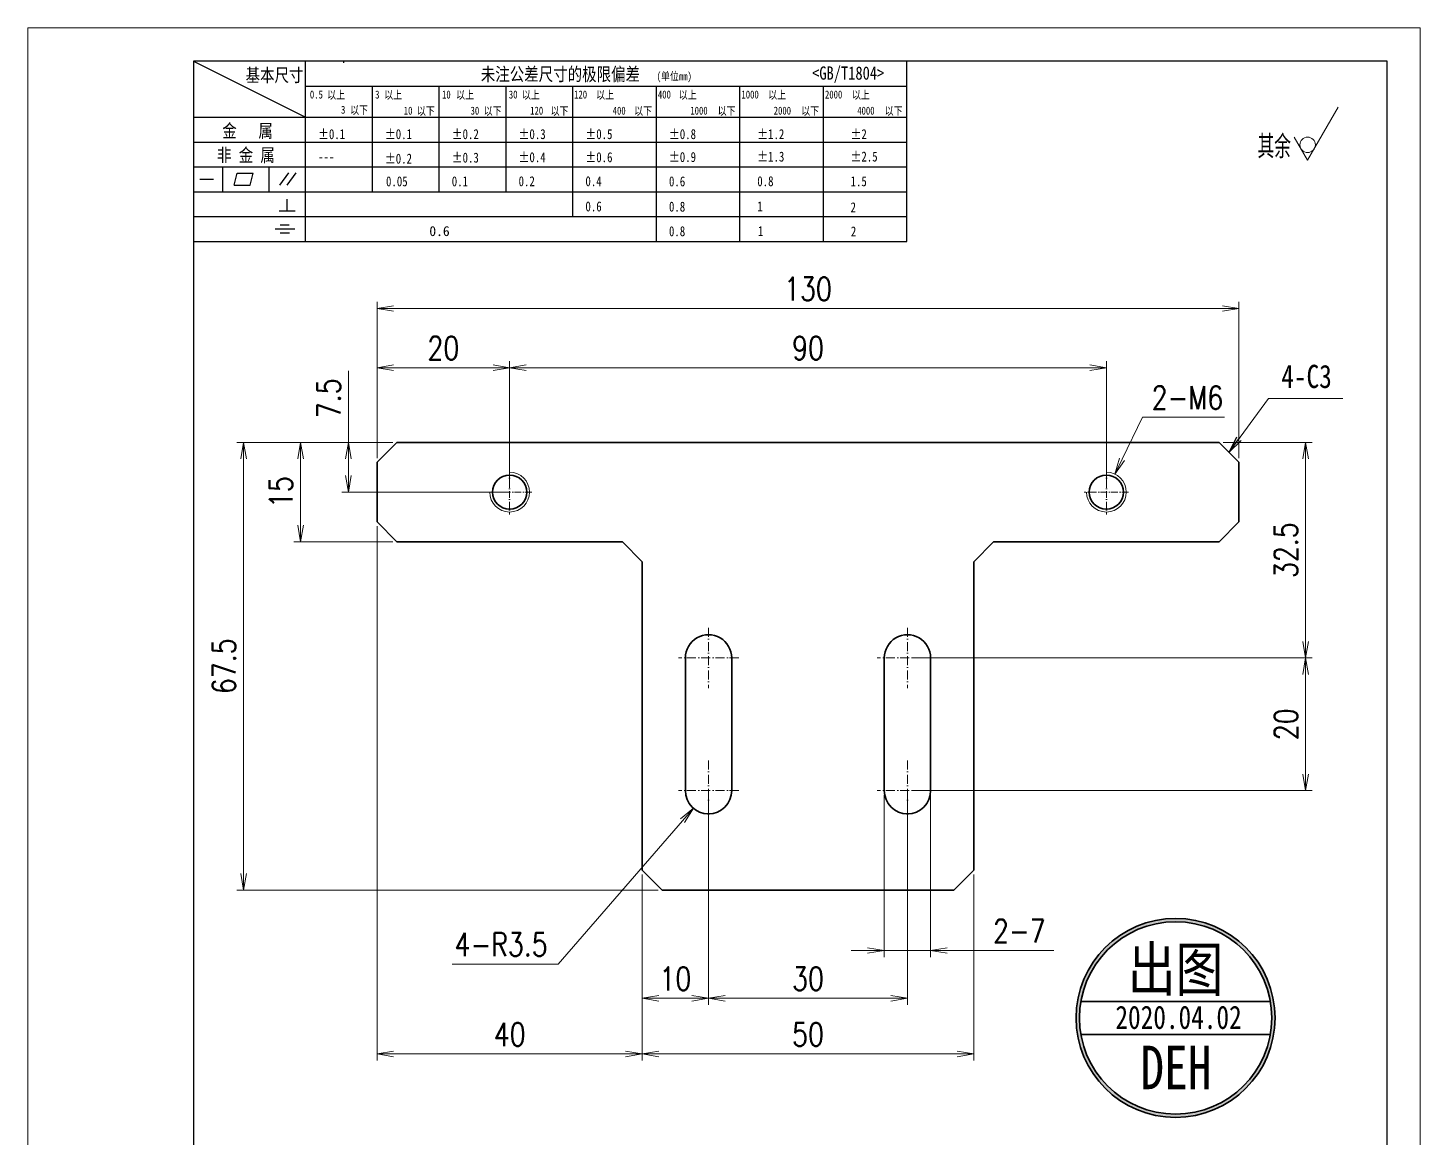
# Model space of a CAD drawing. Header units: millimetres. Extents: x 1333 to 190452, y -42879 to -5704.
# Drawn here: x 173174.2 to 173384.2, y -22706.4 to -22539.1 of the extents above; entities that cross this region are included whole.
import ezdxf
from ezdxf.enums import TextEntityAlignment as Align

# ---------------------------------------------------------------- set-up
doc = ezdxf.new("R2010")
doc.units = ezdxf.units.MM
doc.header["$LTSCALE"] = 0.5
for name, pattern in [('AM_ISO08W050x2', [9, 6, -0.75, 1.5, -0.75]), ('DASHDOT', [18.5, 12, -3, 0.5, -3]), ('DOT2', [0.125, 0, -0.125])]:
    doc.linetypes.add(name, pattern=pattern)
for name, color, linetype, lineweight in [('中心线', 2, 'AM_ISO08W050x2', 18), ('印章专用-出图', 1, 'Continuous', 80), ('图框', 7, 'Continuous', 18), ('标注线', 3, 'Continuous', 18)]:
    doc.layers.add(name, color=color, linetype=linetype, lineweight=lineweight)
doc.layers.add('图\\M+19E79\\M+195B6\\M+18E9A', color=7, linetype='Continuous')
doc.layers.add('车型', color=7, linetype='Continuous')
doc.layers.add('打印-禁用', color=7, linetype='Continuous', lineweight=15, plot=False)
doc.styles.add('DIM', font='romans.shx', dxfattribs={"width": 0.8, "bigfont": 'bigfont.shx'})
doc.styles.add('国标', font='simfang.ttf', dxfattribs={"width": 0.8})
doc.styles.add('机械长仿宋', font='gbenor.shx', dxfattribs={"height": 1, "bigfont": 'gbcbig.shx'})
doc.dimstyles.new('DEH 1-1', dxfattribs={"dimtxt": 3.5, "dimasz": 2.5, "dimexe": 1, "dimexo": 0.625, "dimgap": 1.2, "dimtad": 1, "dimtoh": 1, "dimdsep": 46, "dimtxsty": 'DIM', "dimblk": 'OPEN', "dimcen": 0, "dimclrd": 8, "dimclre": 8, "dimclrt": 2, "dimazin": 2, "dimtfac": 0.5, "dimtmove": 0, "dimatfit": 3, "dimldrblk": 'OPEN', "dimfxl": 0, "dimtolj": 2, "dimlwd": 18, "dimlwe": 18, "dimarcsym": 0})
doc.dimstyles.new('DEH 1-1$0', dxfattribs={"dimtxt": 3.5, "dimasz": 2.5, "dimexe": 1, "dimexo": 0.625, "dimgap": 1.2, "dimtad": 1, "dimzin": 9, "dimdsep": 46, "dimtxsty": 'DIM', "dimblk": 'OPEN', "dimcen": 0, "dimclrd": 8, "dimclre": 8, "dimclrt": 2, "dimazin": 2, "dimtfac": 0.5, "dimtmove": 0, "dimatfit": 3, "dimldrblk": 'OPEN', "dimfxl": 0, "dimtolj": 2, "dimlwd": 18, "dimlwe": 18, "dimarcsym": 0})
doc.dimstyles.new('DEH 1-1$3', dxfattribs={"dimtxt": 3.5, "dimasz": 2.5, "dimexe": 1, "dimexo": 0.625, "dimgap": 1.2, "dimtad": 1, "dimtoh": 1, "dimdsep": 46, "dimtxsty": 'DIM', "dimblk": 'OPEN', "dimcen": 0, "dimclrd": 8, "dimclre": 8, "dimclrt": 2, "dimazin": 2, "dimtfac": 0.5, "dimtofl": 0, "dimtmove": 0, "dimatfit": 3, "dimldrblk": 'OPEN', "dimfxl": 0, "dimtolj": 2, "dimlwd": 18, "dimlwe": 18, "dimarcsym": 0})
doc.dimstyles.new('DEH 1-1$4', dxfattribs={"dimtxt": 3.5, "dimasz": 2.5, "dimexe": 1, "dimexo": 0.625, "dimgap": 1.2, "dimtad": 1, "dimtoh": 1, "dimdsep": 46, "dimtxsty": 'DIM', "dimblk": 'OPEN', "dimcen": 0, "dimclrd": 8, "dimclre": 8, "dimclrt": 2, "dimazin": 2, "dimtfac": 0.5, "dimtofl": 0, "dimtmove": 0, "dimatfit": 3, "dimldrblk": 'OPEN', "dimfxl": 0, "dimtolj": 2, "dimlwd": 18, "dimlwe": 18, "dimarcsym": 0})

# ---------------------------------------------------------------- blocks, each defined once
blk = doc.blocks.new('GZDEH零件A4图框V01版')
at = {"layer": '图\\M+19E79\\M+195B6\\M+18E9A', "linetype": 'Continuous'}
for p, q in [((25, 292), (25, 13.5)), ((205, 292), (25, 292)), ((205, 13.5), (205, 292))]:
    blk.add_line(p, q, dxfattribs=at)
at = {"layer": '图\\M+19E79\\M+195B6\\M+18E9A', "color": 9}
for p, q in [((25, 292), (41.88, 283.54)), ((41.88, 264.79), (41.88, 292)), ((47.66, 291.75), (47.66, 292)), ((132.6, 264.79), (132.6, 292)), ((41.88, 288.22), (132.6, 288.22)), ((51.96, 272.29), (51.96, 288.22)), ((62.04, 272.29), (62.04, 288.22)), ((72.12, 272.29), (72.12, 288.22)), ((82.2, 268.54), (82.2, 288.22)), ((94.8, 264.79), (94.8, 288.22)), ((107.4, 264.79), (107.4, 288.22)), ((120, 264.79), (120, 288.22)), ((25, 283.54), (132.6, 283.54)), ((25, 279.79), (132.6, 279.79)), ((25, 276.04), (132.6, 276.04)), ((29.43, 272.34), (29.43, 276.04)), ((36.42, 272.34), (36.42, 276.04)), ((38.03, 273.3), (39.36, 275.16)), ((39.11, 273.3), (40.45, 275.16)), ((25.94, 274.19), (28, 274.19)), ((31.1, 273.3), (31.58, 275.09)), ((31.1, 273.3), (33.51, 273.3)), ((31.58, 275.09), (33.99, 275.09)), ((33.51, 273.3), (33.99, 275.09)), ((25, 272.29), (132.6, 272.29)), ((39.09, 269.41), (39.09, 271.18)), ((37.93, 269.41), (40.32, 269.41)), ((25, 268.54), (132.6, 268.54)), ((38.08, 267.29), (39.43, 267.29)), ((25, 264.79), (132.6, 264.79)), ((37.3, 266.69), (40.28, 266.69)), ((38.08, 266.09), (39.44, 266.09))]:
    blk.add_line(p, q, dxfattribs=at)
at = {"layer": '打印-禁用', "linetype": 'Continuous'}
for p, q in [((0, 297), (0, 0)), ((210, 297), (0, 297)), ((210, 297), (210, 0))]:
    blk.add_line(p, q, dxfattribs=at)
at = {"layer": '图\\M+19E79\\M+195B6\\M+18E9A', "color": 9, "style": '国标', "width": 0.8}
for s, height, p in [('基本尺寸', 2, (32.84, 288.88)), ('未注公差尺寸的极限偏差', 2, (68.32, 289.02)), ('<GB/T1804>', 2, (118.29, 289.19)), ('30', 1.2, (72.55, 286.35)), ('金   属', 2, (29.33, 280.48)), ('±0.1', 1.5, (43.78, 280.23)), ('±0.1', 1.5, (53.86, 280.23)), ('±0.2', 1.5, (63.94, 280.23)), ('±0.3', 1.5, (74.02, 280.23)), ('±0.5', 1.5, (84.1, 280.23)), ('±0.8', 1.5, (96.7, 280.23)), ('±1.2', 1.5, (110.02, 280.23)), ('±2', 1.5, (124.09, 280.23)), ('非 金 属', 2, (28.53, 276.82)), ('---', 1.5, (43.78, 276.81)), ('±0.2', 1.5, (53.86, 276.54)), ('±0.3', 1.5, (63.94, 276.69)), ('±0.4', 1.5, (74.02, 276.75)), ('±0.6', 1.5, (84.1, 276.75)), ('±0.9', 1.5, (96.7, 276.78)), ('±1.3', 1.5, (110.02, 276.84)), ('±2.5', 1.5, (124.09, 276.85)), ('0.1', 1.5, (63.94, 273.12)), ('0.2', 1.5, (74.02, 273.13)), ('0.4', 1.5, (84.1, 273.13)), ('0.6', 1.5, (96.7, 273.11)), ('0.8', 1.5, (110.02, 273.13)), ('1.5', 1.5, (124.09, 273.12)), ('0.6', 1.5, (84.1, 269.33)), ('0.8', 1.5, (96.7, 269.3)), ('1', 1.5, (110.02, 269.34)), ('2', 1.5, (124.09, 269.2)), ('0.8', 1.5, (96.7, 265.59)), ('1', 1.5, (110.1, 265.6)), ('2', 1.5, (124.13, 265.57))]:
    blk.add_text(s, height=height, dxfattribs=at).set_placement(p)
at = {"layer": '图\\M+19E79\\M+195B6\\M+18E9A', "color": 9, "lineweight": 15, "style": '国标', "width": 0.8}
for s, p in [('0.5', (42.54, 286.35)), ('以上', (45.15, 286.3)), ('3', (52.39, 286.35)), ('以上', (53.76, 286.3)), ('10', (62.47, 286.35)), ('以上', (64.6, 286.3)), ('以上', (74.53, 286.3)), ('120', (82.39, 286.35)), ('以上', (85.72, 286.3)), ('400', (95.03, 286.35)), ('以上', (98.19, 286.3)), ('1000', (107.63, 286.35)), ('以上', (111.67, 286.3)), ('2000', (120.23, 286.35)), ('以上', (124.31, 286.3)), ('3', (47.24, 284.06)), ('以下', (48.61, 284.01)), ('10', (56.7, 283.92)), ('以下', (58.69, 283.87)), ('30', (66.78, 283.92)), ('以下', (68.77, 283.87)), ('120', (75.77, 283.92)), ('以下', (78.85, 283.87)), ('400', (88.21, 283.92)), ('以下', (91.45, 283.87)), ('1000', (99.92, 283.92)), ('以下', (104.05, 283.87)), ('2000', (112.5, 283.92)), ('以下', (116.65, 283.87)), ('4000', (125.1, 283.92)), ('以下', (129.25, 283.87))]:
    blk.add_text(s, height=1.2, dxfattribs=at).set_placement(p)
at = {"layer": '图\\M+19E79\\M+195B6\\M+18E9A', "color": 9, "lineweight": 13, "style": '国标'}
blk.add_text('0.6', height=1.5, dxfattribs=at).set_placement((60.56, 265.61))
at = {"layer": '图\\M+19E79\\M+195B6\\M+18E9A', "color": 9, "lineweight": 15, "insert": (94.85, 290.31), "char_height": 1.2, "width": 8.7957, "attachment_point": 1, "style": '国标'}
blk.add_mtext('(单位mm)', dxfattribs=at)
at = {"layer": '图\\M+19E79\\M+195B6\\M+18E9A', "color": 9, "insert": (54.02, 273.09), "char_height": 1.5, "attachment_point": 7, "style": '国标'}
blk.add_mtext_dynamic_manual_height_columns('0.05', width=5.1982, gutter_width=12.5, heights=[0], dxfattribs=at)
blk = doc.blocks.new('DEH A4')
at = {"layer": '图框'}
blk.add_blockref('GZDEH零件A4图框V01版', (0, 0), dxfattribs=at)
blk = doc.blocks.new('FINISHER_NON')
at = {"layer": '标注线'}
for p, q in [((0, 0), (4.62, 8)), ((-2.02, 3.5), (0, 0))]:
    blk.add_line(p, q, dxfattribs=at)
blk.add_circle((0, 2.33), 1.17, dxfattribs=at)
blk = doc.blocks.new('其余不去材料')
at = {"layer": '标注线'}
blk.add_blockref('FINISHER_NON', (0, 0), dxfattribs=at)
at = {"layer": '标注线', "color": 7, "linetype": 'DOT2', "style": '机械长仿宋'}
blk.add_text('其余', height=3.5, dxfattribs=at).set_placement((-7.56, 0.3))
blk = doc.blocks.new('_Open')
at = {"color": 0, "linetype": 'ByBlock', "lineweight": -2}
for p, q in [((-1, 0.167), (0, 0)), ((-1, -0.167), (0, 0)), ((0, 0), (-1, 0))]:
    blk.add_line(p, q, dxfattribs=at)
blk = doc.blocks.new('*D453')
at = {"layer": 'Defpoints', "color": 0, "transparency": 16777216}
for p in [(173356.9, -22581.43), (173226.9, -22604.62), (173356.9, -22604.62)]:
    blk.add_point(p, dxfattribs=at)
at = {"layer": '标注线', "color": 8, "lineweight": 18, "transparency": 16777216}
for p, q in [((173226.9, -22603.99), (173226.9, -22580.43)), ((173356.9, -22603.99), (173356.9, -22580.43)), ((173229.4, -22581.43), (173354.4, -22581.43))]:
    blk.add_line(p, q, dxfattribs=at)
at = {"layer": '标注线', "color": 8, "lineweight": 18, "transparency": 16777216, "xscale": 2.5, "yscale": 2.5, "zscale": 2.5, "rotation": 180}
blk.add_blockref('_Open', (173226.9, -22581.43), dxfattribs=at)
at = {"layer": '标注线', "color": 8, "lineweight": 18, "transparency": 16777216, "xscale": 2.5, "yscale": 2.5, "zscale": 2.5}
blk.add_blockref('_Open', (173356.9, -22581.43), dxfattribs=at)
at = {"layer": '标注线', "color": 2, "transparency": 16777216, "insert": (173291.9, -22578.48), "char_height": 3.5, "attachment_point": 5, "style": 'DIM'}
blk.add_mtext('\\A2;130', dxfattribs=at)
blk = doc.blocks.new('*D454')
at = {"layer": 'Defpoints', "color": 0, "transparency": 16777216}
for p in [(173226.9, -22590.36), (173226.9, -22604.62), (173246.9, -22609.12)]:
    blk.add_point(p, dxfattribs=at)
at = {"layer": '标注线', "color": 8, "lineweight": 18, "transparency": 16777216}
for p, q in [((173226.9, -22603.99), (173226.9, -22589.36)), ((173246.9, -22608.49), (173246.9, -22589.36)), ((173244.4, -22590.36), (173229.4, -22590.36))]:
    blk.add_line(p, q, dxfattribs=at)
at = {"layer": '标注线', "color": 8, "lineweight": 18, "transparency": 16777216, "xscale": 2.5, "yscale": 2.5, "zscale": 2.5, "rotation": 180}
blk.add_blockref('_Open', (173226.9, -22590.36), dxfattribs=at)
at = {"layer": '标注线', "color": 8, "lineweight": 18, "transparency": 16777216, "xscale": 2.5, "yscale": 2.5, "zscale": 2.5}
blk.add_blockref('_Open', (173246.9, -22590.36), dxfattribs=at)
at = {"layer": '标注线', "color": 2, "transparency": 16777216, "insert": (173236.9, -22587.41), "char_height": 3.5, "attachment_point": 5, "style": 'DIM'}
blk.add_mtext('\\A2;20', dxfattribs=at)
blk = doc.blocks.new('*D455')
at = {"layer": 'Defpoints', "color": 0, "transparency": 16777216}
for p in [(173336.9, -22590.36), (173246.9, -22609.12), (173336.9, -22609.12)]:
    blk.add_point(p, dxfattribs=at)
at = {"layer": '标注线', "color": 8, "lineweight": 18, "transparency": 16777216}
for p, q in [((173246.9, -22608.49), (173246.9, -22589.36)), ((173336.9, -22608.49), (173336.9, -22589.36)), ((173249.4, -22590.36), (173334.4, -22590.36))]:
    blk.add_line(p, q, dxfattribs=at)
at = {"layer": '标注线', "color": 8, "lineweight": 18, "transparency": 16777216, "xscale": 2.5, "yscale": 2.5, "zscale": 2.5, "rotation": 180}
blk.add_blockref('_Open', (173246.9, -22590.36), dxfattribs=at)
at = {"layer": '标注线', "color": 8, "lineweight": 18, "transparency": 16777216, "xscale": 2.5, "yscale": 2.5, "zscale": 2.5}
blk.add_blockref('_Open', (173336.9, -22590.36), dxfattribs=at)
at = {"layer": '标注线', "color": 2, "transparency": 16777216, "insert": (173291.9, -22587.41), "char_height": 3.5, "attachment_point": 5, "style": 'DIM'}
blk.add_mtext('\\A2;90', dxfattribs=at)
blk = doc.blocks.new('*D456')
at = {"layer": 'Defpoints', "color": 0, "transparency": 16777216}
for p in [(173226.9, -22613.62), (173266.9, -22666.12), (173266.9, -22693.82)]:
    blk.add_point(p, dxfattribs=at)
at = {"layer": '标注线', "color": 8, "lineweight": 18, "transparency": 16777216}
for p, q in [((173226.9, -22614.24), (173226.9, -22694.82)), ((173266.9, -22666.74), (173266.9, -22694.82)), ((173229.4, -22693.82), (173264.4, -22693.82))]:
    blk.add_line(p, q, dxfattribs=at)
at = {"layer": '标注线', "color": 8, "lineweight": 18, "transparency": 16777216, "xscale": 2.5, "yscale": 2.5, "zscale": 2.5, "rotation": 180}
blk.add_blockref('_Open', (173226.9, -22693.82), dxfattribs=at)
at = {"layer": '标注线', "color": 8, "lineweight": 18, "transparency": 16777216, "xscale": 2.5, "yscale": 2.5, "zscale": 2.5}
blk.add_blockref('_Open', (173266.9, -22693.82), dxfattribs=at)
at = {"layer": '标注线', "color": 2, "transparency": 16777216, "insert": (173246.9, -22690.87), "char_height": 3.5, "attachment_point": 5, "style": 'DIM'}
blk.add_mtext('\\A2;40', dxfattribs=at)
blk = doc.blocks.new('*D457')
at = {"layer": 'Defpoints', "color": 0, "transparency": 16777216}
for p in [(173266.9, -22666.12), (173316.9, -22666.12), (173316.9, -22693.82)]:
    blk.add_point(p, dxfattribs=at)
at = {"layer": '标注线', "color": 8, "lineweight": 18, "transparency": 16777216}
for p, q in [((173266.9, -22666.74), (173266.9, -22694.82)), ((173316.9, -22666.74), (173316.9, -22694.82)), ((173269.4, -22693.82), (173314.4, -22693.82))]:
    blk.add_line(p, q, dxfattribs=at)
at = {"layer": '标注线', "color": 8, "lineweight": 18, "transparency": 16777216, "xscale": 2.5, "yscale": 2.5, "zscale": 2.5, "rotation": 180}
blk.add_blockref('_Open', (173266.9, -22693.82), dxfattribs=at)
at = {"layer": '标注线', "color": 8, "lineweight": 18, "transparency": 16777216, "xscale": 2.5, "yscale": 2.5, "zscale": 2.5}
blk.add_blockref('_Open', (173316.9, -22693.82), dxfattribs=at)
at = {"layer": '标注线', "color": 2, "transparency": 16777216, "insert": (173291.9, -22690.87), "char_height": 3.5, "attachment_point": 5, "style": 'DIM'}
blk.add_mtext('\\A2;50', dxfattribs=at)
blk = doc.blocks.new('*D458')
at = {"layer": 'Defpoints', "color": 0, "transparency": 16777216}
for p in [(173276.9, -22654.12), (173266.9, -22666.12), (173266.9, -22685.43)]:
    blk.add_point(p, dxfattribs=at)
at = {"layer": '标注线', "color": 8, "lineweight": 18, "transparency": 16777216}
for p, q in [((173276.9, -22654.74), (173276.9, -22686.43)), ((173266.9, -22666.74), (173266.9, -22686.43)), ((173274.4, -22685.43), (173269.4, -22685.43))]:
    blk.add_line(p, q, dxfattribs=at)
at = {"layer": '标注线', "color": 8, "lineweight": 18, "transparency": 16777216, "xscale": 2.5, "yscale": 2.5, "zscale": 2.5, "rotation": 180}
blk.add_blockref('_Open', (173266.9, -22685.43), dxfattribs=at)
at = {"layer": '标注线', "color": 8, "lineweight": 18, "transparency": 16777216, "xscale": 2.5, "yscale": 2.5, "zscale": 2.5}
blk.add_blockref('_Open', (173276.9, -22685.43), dxfattribs=at)
at = {"layer": '标注线', "color": 2, "transparency": 16777216, "insert": (173271.9, -22682.48), "char_height": 3.5, "attachment_point": 5, "style": 'DIM'}
blk.add_mtext('\\A2;10', dxfattribs=at)
blk = doc.blocks.new('*D459')
at = {"layer": 'Defpoints', "color": 0, "transparency": 16777216}
for p in [(173276.9, -22654.12), (173306.9, -22654.12), (173306.9, -22685.43)]:
    blk.add_point(p, dxfattribs=at)
at = {"layer": '标注线', "color": 8, "lineweight": 18, "transparency": 16777216}
for p, q in [((173276.9, -22654.74), (173276.9, -22686.43)), ((173306.9, -22654.74), (173306.9, -22686.43)), ((173279.4, -22685.43), (173304.4, -22685.43))]:
    blk.add_line(p, q, dxfattribs=at)
at = {"layer": '标注线', "color": 8, "lineweight": 18, "transparency": 16777216, "xscale": 2.5, "yscale": 2.5, "zscale": 2.5, "rotation": 180}
blk.add_blockref('_Open', (173276.9, -22685.43), dxfattribs=at)
at = {"layer": '标注线', "color": 8, "lineweight": 18, "transparency": 16777216, "xscale": 2.5, "yscale": 2.5, "zscale": 2.5}
blk.add_blockref('_Open', (173306.9, -22685.43), dxfattribs=at)
at = {"layer": '标注线', "color": 2, "transparency": 16777216, "insert": (173291.9, -22682.48), "char_height": 3.5, "attachment_point": 5, "style": 'DIM'}
blk.add_mtext('\\A2;30', dxfattribs=at)
blk = doc.blocks.new('*D460')
at = {"layer": 'Defpoints', "color": 0, "transparency": 16777216}
for p in [(173303.4, -22654.12), (173310.4, -22654.12), (173310.4, -22678.23)]:
    blk.add_point(p, dxfattribs=at)
at = {"layer": '标注线', "color": 8, "lineweight": 18, "transparency": 16777216}
for p, q in [((173303.4, -22654.74), (173303.4, -22679.23)), ((173310.4, -22654.74), (173310.4, -22679.23)), ((173300.9, -22678.23), (173298.4, -22678.23)), ((173303.4, -22678.23), (173310.4, -22678.23)), ((173312.9, -22678.23), (173328.97, -22678.23))]:
    blk.add_line(p, q, dxfattribs=at)
at = {"layer": '标注线', "color": 8, "lineweight": 18, "transparency": 16777216, "xscale": 2.5, "yscale": 2.5, "zscale": 2.5}
blk.add_blockref('_Open', (173303.4, -22678.23), dxfattribs=at)
at = {"layer": '标注线', "color": 8, "lineweight": 18, "transparency": 16777216, "xscale": 2.5, "yscale": 2.5, "zscale": 2.5, "rotation": 180}
blk.add_blockref('_Open', (173310.4, -22678.23), dxfattribs=at)
at = {"layer": '标注线', "color": 2, "transparency": 16777216, "insert": (173323.77, -22675.28), "char_height": 3.5, "attachment_point": 5, "style": 'DIM'}
blk.add_mtext('\\A2;{\\Fromans,bigfont|c134;2-}7', dxfattribs=at)
blk = doc.blocks.new('*D461')
at = {"layer": 'Defpoints', "color": 0, "transparency": 16777216}
for p in [(173206.77, -22601.62), (173229.9, -22601.62), (173269.9, -22669.12)]:
    blk.add_point(p, dxfattribs=at)
at = {"layer": '标注线', "color": 8, "lineweight": 18, "transparency": 16777216}
for p, q in [((173229.28, -22601.62), (173205.77, -22601.62)), ((173206.77, -22666.62), (173206.77, -22604.12)), ((173269.28, -22669.12), (173205.77, -22669.12))]:
    blk.add_line(p, q, dxfattribs=at)
at = {"layer": '标注线', "color": 8, "lineweight": 18, "transparency": 16777216, "xscale": 2.5, "yscale": 2.5, "zscale": 2.5}
for p, rotation in [((173206.77, -22601.62), 90), ((173206.77, -22669.12), 270)]:
    blk.add_blockref('_Open', p, dxfattribs=dict(at, rotation=rotation))
at = {"layer": '标注线', "color": 2, "transparency": 16777216, "insert": (173203.82, -22635.37), "char_height": 3.5, "attachment_point": 5, "rotation": 90, "style": 'DIM'}
blk.add_mtext('\\A2;67.5', dxfattribs=at)
blk = doc.blocks.new('*D462')
at = {"layer": 'Defpoints', "color": 0, "transparency": 16777216}
for p in [(173215.37, -22601.62), (173229.9, -22601.62), (173229.9, -22616.62)]:
    blk.add_point(p, dxfattribs=at)
at = {"layer": '标注线', "color": 8, "lineweight": 18, "transparency": 16777216}
for p, q in [((173229.28, -22601.62), (173214.37, -22601.62)), ((173215.37, -22614.12), (173215.37, -22604.12)), ((173229.28, -22616.62), (173214.37, -22616.62))]:
    blk.add_line(p, q, dxfattribs=at)
at = {"layer": '标注线', "color": 8, "lineweight": 18, "transparency": 16777216, "xscale": 2.5, "yscale": 2.5, "zscale": 2.5}
for p, rotation in [((173215.37, -22601.62), 90), ((173215.37, -22616.62), 270)]:
    blk.add_blockref('_Open', p, dxfattribs=dict(at, rotation=rotation))
at = {"layer": '标注线', "color": 2, "transparency": 16777216, "insert": (173212.42, -22609.12), "char_height": 3.5, "attachment_point": 5, "rotation": 90, "style": 'DIM'}
blk.add_mtext('\\A2;15', dxfattribs=at)
blk = doc.blocks.new('*D463')
at = {"layer": 'Defpoints', "color": 0, "transparency": 16777216}
for p in [(173222.58, -22601.62), (173229.9, -22601.62), (173246.9, -22609.12)]:
    blk.add_point(p, dxfattribs=at)
at = {"layer": '标注线', "color": 8, "lineweight": 18, "transparency": 16777216}
for p, q in [((173222.58, -22601.62), (173222.58, -22590.85)), ((173229.28, -22601.62), (173221.58, -22601.62)), ((173222.58, -22606.62), (173222.58, -22604.12)), ((173246.28, -22609.12), (173221.58, -22609.12))]:
    blk.add_line(p, q, dxfattribs=at)
at = {"layer": '标注线', "color": 8, "lineweight": 18, "transparency": 16777216, "xscale": 2.5, "yscale": 2.5, "zscale": 2.5}
for p, rotation in [((173222.58, -22601.62), 90), ((173222.58, -22609.12), 270)]:
    blk.add_blockref('_Open', p, dxfattribs=dict(at, rotation=rotation))
at = {"layer": '标注线', "color": 2, "transparency": 16777216, "insert": (173219.63, -22594.98), "char_height": 3.5, "attachment_point": 5, "rotation": 90, "style": 'DIM'}
blk.add_mtext('\\A2;7.5', dxfattribs=at)
blk = doc.blocks.new('*D464')
at = {"layer": 'Defpoints', "color": 0, "transparency": 16777216}
for p in [(173353.9, -22601.62), (173366.95, -22601.62), (173306.9, -22634.12)]:
    blk.add_point(p, dxfattribs=at)
at = {"layer": '标注线', "color": 8, "lineweight": 18, "transparency": 16777216}
for p, q in [((173354.53, -22601.62), (173367.95, -22601.62)), ((173366.95, -22631.62), (173366.95, -22604.12)), ((173307.53, -22634.12), (173367.95, -22634.12))]:
    blk.add_line(p, q, dxfattribs=at)
at = {"layer": '标注线', "color": 8, "lineweight": 18, "transparency": 16777216, "xscale": 2.5, "yscale": 2.5, "zscale": 2.5}
for p, rotation in [((173366.95, -22601.62), 90), ((173366.95, -22634.12), 270)]:
    blk.add_blockref('_Open', p, dxfattribs=dict(at, rotation=rotation))
at = {"layer": '标注线', "color": 2, "transparency": 16777216, "insert": (173364, -22617.87), "char_height": 3.5, "attachment_point": 5, "rotation": 90, "style": 'DIM'}
blk.add_mtext('\\A2;32.5', dxfattribs=at)
blk = doc.blocks.new('*D465')
at = {"layer": 'Defpoints', "color": 0, "transparency": 16777216}
for p in [(173306.9, -22634.12), (173306.9, -22654.12), (173366.95, -22654.12)]:
    blk.add_point(p, dxfattribs=at)
at = {"layer": '标注线', "color": 8, "lineweight": 18, "transparency": 16777216}
for p, q in [((173307.53, -22634.12), (173367.95, -22634.12)), ((173366.95, -22636.62), (173366.95, -22651.62)), ((173307.53, -22654.12), (173367.95, -22654.12))]:
    blk.add_line(p, q, dxfattribs=at)
at = {"layer": '标注线', "color": 8, "lineweight": 18, "transparency": 16777216, "xscale": 2.5, "yscale": 2.5, "zscale": 2.5}
for p, rotation in [((173366.95, -22634.12), 90), ((173366.95, -22654.12), 270)]:
    blk.add_blockref('_Open', p, dxfattribs=dict(at, rotation=rotation))
at = {"layer": '标注线', "color": 2, "transparency": 16777216, "insert": (173364, -22644.12), "char_height": 3.5, "attachment_point": 5, "rotation": 90, "style": 'DIM'}
blk.add_mtext('\\A2;20', dxfattribs=at)
blk = doc.blocks.new('*D466')
at = {"layer": 'Defpoints', "color": 0, "transparency": 16777216}
for p in [(173276.9, -22654.12), (173274.61, -22656.76)]:
    blk.add_point(p, dxfattribs=at)
at = {"layer": '标注线', "color": 8, "lineweight": 18, "transparency": 16777216}
for p, q in [((173254.22, -22680.26), (173272.97, -22658.65)), ((173238.22, -22680.26), (173254.22, -22680.26))]:
    blk.add_line(p, q, dxfattribs=at)
at = {"layer": '标注线', "color": 8, "lineweight": 18, "transparency": 16777216, "xscale": 2.5, "yscale": 2.5, "zscale": 2.5, "rotation": 49.05668798048446}
blk.add_blockref('_Open', (173274.61, -22656.76), dxfattribs=at)
at = {"layer": '标注线', "color": 2, "transparency": 16777216, "insert": (173245.62, -22677.31), "char_height": 3.5, "attachment_point": 5, "style": 'DIM'}
blk.add_mtext('\\A2;{\\Fromans,bigfont|c134;4-}R3.5', dxfattribs=at)
blk = doc.blocks.new('*D467')
at = {"layer": 'Defpoints', "color": 0, "transparency": 16777216}
for p in [(173338.2, -22606.41), (173335.6, -22611.82)]:
    blk.add_point(p, dxfattribs=at)
at = {"layer": '标注线', "color": 8, "lineweight": 18, "transparency": 16777216}
for p, q in [((173342.33, -22597.82), (173339.28, -22604.16)), ((173354.73, -22597.82), (173342.33, -22597.82))]:
    blk.add_line(p, q, dxfattribs=at)
at = {"layer": '标注线', "color": 8, "lineweight": 18, "transparency": 16777216, "xscale": 2.5, "yscale": 2.5, "zscale": 2.5, "rotation": 244.3361995643772}
blk.add_blockref('_Open', (173338.2, -22606.41), dxfattribs=at)
at = {"layer": '标注线', "color": 2, "transparency": 16777216, "insert": (173349.13, -22594.87), "char_height": 3.5, "attachment_point": 5, "style": 'DIM'}
blk.add_mtext('\\A2;2-M6', dxfattribs=at)
blk = doc.blocks.new('出图章')
at = {"layer": '印章专用-出图'}
h = blk.add_hatch(color=256, dxfattribs=at)
h.paths.add_polyline_path([(-15, 0, 1), (15, 0, 1)])
h.paths.add_polyline_path([(14.5, 0, -1), (-14.5, 0, -1)], flags=16)
h.paths.add_polyline_path([(-7.31, -12.35), (7.41, -12.35), (7.41, -2.73), (-7.31, -2.73)], flags=8)
at = {"layer": '印章专用-出图', "lineweight": 35}
for p, q in [((-14.28, 2.5), (14.28, 2.5)), ((-14.28, -2.5), (14.28, -2.5))]:
    blk.add_line(p, q, dxfattribs=at)
for radius in [15, 14.5]:
    blk.add_circle((0, 0), radius, dxfattribs=at)
at = {"layer": '印章专用-出图', "color": 4, "style": '国标', "width": 0.8}
blk.add_text('DEH', height=6.562, dxfattribs=at).set_placement((0.05, -10.74), align=Align.CENTER)
at = {"layer": '印章专用-出图', "color": 3, "style": '国标', "width": 0.8}
blk.add_attdef('出图', text='', height=6.6, dxfattribs=at).set_placement((0, 7.35), align=Align.MIDDLE_CENTER)
at = {"layer": '印章专用-出图', "color": 2, "style": '国标', "width": 0.8}
blk.add_attdef('XXXX.XX.XX', text='', height=3.5, dxfattribs=at).set_placement((0.45, 0.1), align=Align.MIDDLE_CENTER)
blk = doc.blocks.new('YZ-CT')
at = {"layer": '印章专用-出图'}
blk.add_blockref('出图章', (0.63, 0), dxfattribs=at).add_auto_attribs({'出图': '出图', 'XXXX.XX.XX': '2020.04.02'})

msp = doc.modelspace()

# ---------------------------------------------------------------- linework, layer by layer
at = {"color": 7, "lineweight": 35, "ltscale": 0.106066}
for p, q in [((173229.901, -22601.616), (173226.901, -22604.616)), ((173353.901, -22601.616), (173356.901, -22604.616)), ((173226.901, -22613.616), (173229.901, -22616.616)), ((173356.901, -22613.616), (173353.901, -22616.616)), ((173263.901, -22616.616), (173266.901, -22619.616)), ((173316.901, -22619.616), (173319.901, -22616.616)), ((173266.901, -22666.116), (173269.901, -22669.116)), ((173313.901, -22669.116), (173316.901, -22666.116))]:
    msp.add_line(p, q, dxfattribs=at)
at = {"color": 7, "lineweight": 35}
for p, q in [((173229.901, -22601.616), (173353.901, -22601.616)), ((173263.901, -22616.616), (173229.901, -22616.616)), ((173353.901, -22616.616), (173319.901, -22616.616)), ((173266.901, -22619.616), (173266.901, -22666.116)), ((173316.901, -22666.116), (173316.901, -22619.616)), ((173273.401, -22654.116), (173273.401, -22634.116)), ((173280.401, -22634.116), (173280.401, -22654.116)), ((173303.401, -22654.116), (173303.401, -22634.116)), ((173310.401, -22634.116), (173310.401, -22654.116)), ((173269.901, -22669.116), (173313.901, -22669.116))]:
    msp.add_line(p, q, dxfattribs=at)
at = {"color": 7, "lineweight": 35, "ltscale": 0.225}
for p, q in [((173226.901, -22613.616), (173226.901, -22604.616)), ((173356.901, -22604.616), (173356.901, -22613.616))]:
    msp.add_line(p, q, dxfattribs=at)
at = {"color": 7, "lineweight": 35}
for centre in [(173246.901, -22609.116), (173336.901, -22609.116)]:
    msp.add_circle(centre, 2.576, dxfattribs=at)
for centre, start, end in [((173276.901, -22634.116), 0, 180.00001), ((173306.901, -22634.116), 0, 180.00001), ((173276.901, -22654.116), 180.00001, 0), ((173306.901, -22654.116), 180.00001, 0)]:
    msp.add_arc(centre, 3.5, start, end, dxfattribs=at)
at = {"layer": '中心线', "linetype": 'DASHDOT', "lineweight": 13, "ltscale": 0.167473}
for p, q in [((173246.901, -22605.766), (173246.901, -22612.465)), ((173336.901, -22605.766), (173336.901, -22612.465))]:
    msp.add_line(p, q, dxfattribs=at)
at = {"layer": '中心线', "linetype": 'DASHDOT', "lineweight": 13, "ltscale": 0.167471}
for p, q in [((173250.25, -22609.116), (173243.551, -22609.116)), ((173340.25, -22609.116), (173333.551, -22609.116))]:
    msp.add_line(p, q, dxfattribs=at)
at = {"layer": '中心线', "linetype": 'DASHDOT', "lineweight": 13, "ltscale": 0.227499}
for p, q in [((173276.901, -22629.566), (173276.901, -22638.666)), ((173306.901, -22629.566), (173306.901, -22638.666)), ((173281.451, -22634.116), (173272.351, -22634.116)), ((173311.451, -22634.116), (173302.351, -22634.116)), ((173276.901, -22649.566), (173276.901, -22658.666)), ((173306.901, -22649.566), (173306.901, -22658.666)), ((173281.451, -22654.116), (173272.351, -22654.116)), ((173311.451, -22654.116), (173302.351, -22654.116))]:
    msp.add_line(p, q, dxfattribs=at)
at = {"layer": '标注线'}
for centre in [(173246.901, -22609.116), (173336.901, -22609.116)]:
    msp.add_arc(centre, 3, 180, 90, dxfattribs=at)

# ---------------------------------------------------------------- block references
at = {"layer": '印章专用-出图'}
msp.add_blockref('YZ-CT', (173346.711, -22688.39), dxfattribs=at)
at = {"layer": '图框'}
msp.add_blockref('DEH A4', (173174.232, -22836.123), dxfattribs=at)
at = {"layer": '标注线'}
msp.add_blockref('其余不去材料', (173367.262, -22559.087), dxfattribs=at)

# ---------------------------------------------------------------- texts
at = {"layer": '车型', "color": 3, "style": '国标', "width": 0.8}
msp.add_text('4-C3', height=3.5, dxfattribs=at).set_placement((173367.095, -22593.42), align=Align.CENTER)

# ---------------------------------------------------------------- dimensions: what is measured, and where the dimension line sits
at = {"layer": '标注线'}
for base, p1, p2, picture, middle in [((173356.901, -22581.431), (173226.901, -22604.616), (173356.901, -22604.616), '*D453', (173291.901, -22578.481)), ((173226.901, -22590.361), (173246.901, -22609.116), (173226.901, -22604.616), '*D454', (173236.901, -22587.411)), ((173336.901, -22590.361), (173246.901, -22609.116), (173336.901, -22609.116), '*D455', (173291.901, -22587.411)), ((173266.901, -22693.821), (173226.901, -22613.616), (173266.901, -22666.116), '*D456', (173246.901, -22690.871)), ((173266.901, -22685.428), (173276.901, -22654.116), (173266.901, -22666.116), '*D458', (173271.901, -22682.478)), ((173306.901, -22685.428), (173276.901, -22654.116), (173306.901, -22654.116), '*D459', (173291.901, -22682.478)), ((173316.901, -22693.821), (173266.901, -22666.116), (173316.901, -22666.116), '*D457', (173291.901, -22690.871))]:
    dim = msp.add_linear_dim(base=base, p1=p1, p2=p2, dimstyle='DEH 1-1$0', dxfattribs=at)
    dim.commit()
    dim.dimension.update_dxf_attribs({"geometry": picture, "text_midpoint": middle})
for base, p1, p2, picture, middle in [((173222.58, -22601.616), (173246.901, -22609.116), (173229.901, -22601.616), '*D463', (173219.63, -22594.982)), ((173206.773, -22601.616), (173269.901, -22669.116), (173229.901, -22601.616), '*D461', (173203.823, -22635.366)), ((173215.373, -22601.616), (173229.901, -22616.616), (173229.901, -22601.616), '*D462', (173212.423, -22609.116)), ((173366.947, -22601.616), (173306.901, -22634.116), (173353.901, -22601.616), '*D464', (173363.997, -22617.866)), ((173366.947, -22654.116), (173306.901, -22634.116), (173306.901, -22654.116), '*D465', (173363.997, -22644.116))]:
    dim = msp.add_linear_dim(base=base, p1=p1, p2=p2, angle=90, dimstyle='DEH 1-1$0', dxfattribs=at)
    dim.commit()
    dim.dimension.update_dxf_attribs({"geometry": picture, "text_midpoint": middle})
dim = msp.add_diameter_dim_2p(p1=(173335.601, -22611.82), p2=(173338.2, -22606.412), dimstyle='DEH 1-1$3', override={"dimpost": '2-M<>'}, dxfattribs=at)
dim.commit()
dim.dimension.update_dxf_attribs({"geometry": '*D467', "text_midpoint": (173349.127, -22597.822), "dimtype": 163})
dim = msp.add_radius_dim(center=(173276.901, -22654.116), mpoint=(173274.607, -22656.76), text='{\\Fromans,bigfont|c134;4-}<>', dimstyle='DEH 1-1$4', dxfattribs=at)
dim.commit()
dim.dimension.update_dxf_attribs({"geometry": '*D466', "text_midpoint": (173245.623, -22680.256), "dimtype": 164})
dim = msp.add_linear_dim(base=(173310.401, -22678.234), p1=(173303.401, -22654.116), p2=(173310.401, -22654.116), text='{\\Fromans,bigfont|c134;2-}<>', dimstyle='DEH 1-1$0', dxfattribs=at)
dim.commit()
dim.dimension.update_dxf_attribs({"geometry": '*D460', "text_midpoint": (173323.774, -22678.234), "dimtype": 160})

# ---------------------------------------------------------------- leaders
msp.add_leader([(173355.401, -22603.116), (173361.336, -22594.988), (173372.594, -22594.988)], dimstyle='DEH 1-1', override={"dimgap": 1.2, "dimtad": 1}, dxfattribs=at)

doc.saveas('drawing.dxf')
